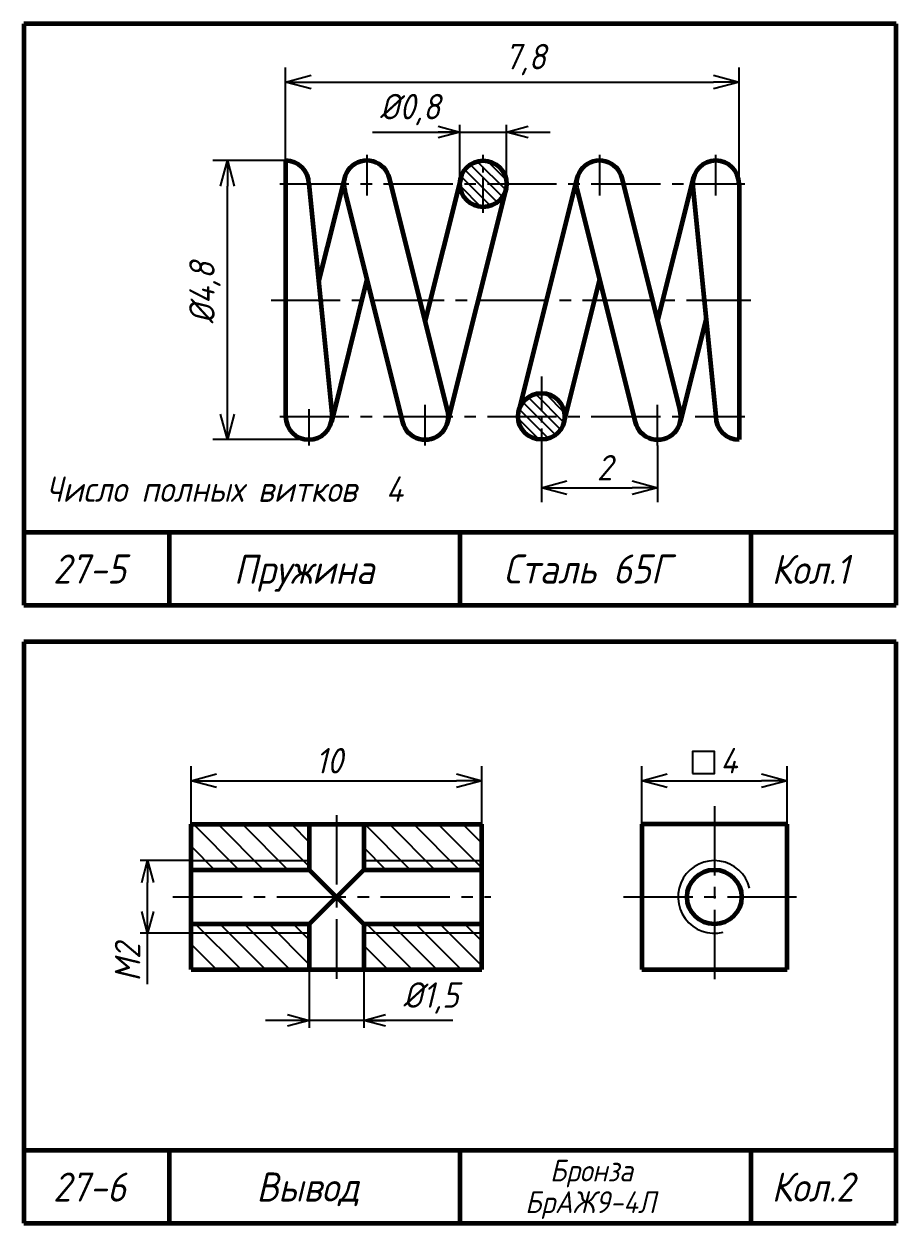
# Model space of a CAD drawing. Header units: millimetres. Extents: x -255 to 513, y 132 to 472.
# Drawn here: x 10 to 130, y 307 to 472 of the extents above; entities that cross this region are included whole.
import ezdxf

# ---------------------------------------------------------------- set-up
doc = ezdxf.new("R2010")
doc.units = ezdxf.units.MM
doc.header["$LTSCALE"] = 0.5
doc.linetypes.add('осевая2', pattern=[28.575, 19.05, -3.175, 3.175, -3.175])
doc.styles.get("Standard").update_dxf_attribs({"font": 'isocpeui.ttf', "width": 0.9})
doc.dimstyles.new('Standart 1', dxfattribs={"dimtxt": 3.5, "dimasz": 3.5, "dimexe": 2, "dimexo": 0, "dimgap": 1, "dimtad": 1, "dimtoh": 1, "dimdec": 0, "dimtxsty": 'Standard', "dimblk": 'OPEN30', "dimcen": 2.5, "dimadec": 0, "dimazin": 0, "dimtfac": 1, "dimtdec": 0, "dimtmove": 0, "dimatfit": 3, "dimldrblk": 'DOTSMALL', "dimfxl": 0, "dimarcsym": 0})

# ---------------------------------------------------------------- blocks, each defined once
blk = doc.blocks.new('_Open30')
at = {"color": 0, "linetype": 'ByBlock', "lineweight": -2}
for p, q in [((-1, 0.268), (0, 0)), ((0, 0), (-1, -0.268)), ((0, 0), (-1, 0))]:
    blk.add_line(p, q, dxfattribs=at)
blk = doc.blocks.new('*D23')
at = {"color": 0, "lineweight": -2}
for p, q in [((95, 361.865943), (95, 369.865943)), ((115, 361.865943), (115, 369.865943)), ((98.5, 367.865943), (111.5, 367.865943))]:
    blk.add_line(p, q, dxfattribs=at)
at = {"color": 0, "lineweight": -2, "xscale": 3.5, "yscale": 3.5, "zscale": 3.5, "rotation": 180}
blk.add_blockref('_Open30', (95, 367.865943), dxfattribs=at)
at = {"color": 0, "lineweight": -2, "xscale": 3.5, "yscale": 3.5, "zscale": 3.5}
blk.add_blockref('_Open30', (115, 367.865943), dxfattribs=at)
at = {"color": 0, "lineweight": -3, "insert": (107, 370.615943), "char_height": 3.5, "attachment_point": 5}
blk.add_mtext('4', dxfattribs=at)
blk = doc.blocks.new('_DotSmall')
at = {"color": 0, "linetype": 'ByBlock', "const_width": 0.5}
blk.add_lwpolyline([(-0.0625, 0, 1), (0.0625, 0, 1)], format="xyb", close=True, dxfattribs=at)
blk = doc.blocks.new('*D24')
at = {"color": 0, "lineweight": -2}
for p, q in [((33, 361.865943), (33, 369.865943)), ((73, 361.865943), (73, 369.865943)), ((36.5, 367.865943), (69.5, 367.865943))]:
    blk.add_line(p, q, dxfattribs=at)
at = {"color": 0, "lineweight": -2, "xscale": 3.5, "yscale": 3.5, "zscale": 3.5, "rotation": 180}
blk.add_blockref('_Open30', (33, 367.865943), dxfattribs=at)
at = {"color": 0, "lineweight": -2, "xscale": 3.5, "yscale": 3.5, "zscale": 3.5}
blk.add_blockref('_Open30', (73, 367.865943), dxfattribs=at)
at = {"color": 0, "lineweight": -3, "insert": (52, 370.615943), "char_height": 3.5, "attachment_point": 5}
blk.add_mtext('10', dxfattribs=at)
blk = doc.blocks.new('*D26')
at = {"color": 0, "lineweight": -2}
for p, q in [((81.2, 414), (81.2, 406.19)), ((97.2, 414), (97.2, 406.19)), ((84.7, 408.19), (93.7, 408.19))]:
    blk.add_line(p, q, dxfattribs=at)
at = {"color": 0, "lineweight": -2, "xscale": 3.5, "yscale": 3.5, "zscale": 3.5, "rotation": 180}
blk.add_blockref('_Open30', (81.2, 408.19), dxfattribs=at)
at = {"color": 0, "lineweight": -2, "xscale": 3.5, "yscale": 3.5, "zscale": 3.5}
blk.add_blockref('_Open30', (97.2, 408.19), dxfattribs=at)
at = {"color": 0, "lineweight": -3, "insert": (89.91, 410.94), "char_height": 3.5, "attachment_point": 5}
blk.add_mtext('2', dxfattribs=at)
blk = doc.blocks.new('*D27')
at = {"color": 0, "lineweight": -2}
for p, q in [((46, 450), (46, 466)), ((108.4, 450), (108.4, 466)), ((49.5, 464), (104.9, 464))]:
    blk.add_line(p, q, dxfattribs=at)
at = {"color": 0, "lineweight": -2, "xscale": 3.5, "yscale": 3.5, "zscale": 3.5, "rotation": 180}
blk.add_blockref('_Open30', (46, 464), dxfattribs=at)
at = {"color": 0, "lineweight": -2, "xscale": 3.5, "yscale": 3.5, "zscale": 3.5}
blk.add_blockref('_Open30', (108.4, 464), dxfattribs=at)
at = {"color": 0, "lineweight": -3, "insert": (79, 467.1), "char_height": 3.5, "attachment_point": 5}
blk.add_mtext('7,8', dxfattribs=at)
blk = doc.blocks.new('*D28')
at = {"color": 0, "lineweight": -2}
for p, q in [((46, 453.2), (36, 453.2)), ((38, 418.3), (38, 449.7)), ((49.2, 414.8), (36, 414.8))]:
    blk.add_line(p, q, dxfattribs=at)
at = {"color": 0, "lineweight": -2, "xscale": 3.5, "yscale": 3.5, "zscale": 3.5}
for p, rotation in [((38, 453.2), 90), ((38, 414.8), 270)]:
    blk.add_blockref('_Open30', p, dxfattribs=dict(at, rotation=rotation))
at = {"color": 0, "lineweight": -3, "insert": (34.9, 435), "char_height": 3.5, "attachment_point": 5, "rotation": 90}
blk.add_mtext('%%c4,8', dxfattribs=at)

msp = doc.modelspace()

# ---------------------------------------------------------------- hatches: boundary and pattern name
at = {"lineweight": -3}
h = msp.add_hatch(dxfattribs=at)
h.set_pattern_fill('ANSI31', scale=0.32, angle=90, style=0)
h.set_pattern_definition([(135, (10, 310), (-0.7184205, -0.7184205), [])])
edge = h.paths.add_edge_path()
edge.add_arc((73.2, 450), 3.2, 0, 360)
h = msp.add_hatch(dxfattribs=at)
h.set_pattern_fill('ANSI31', scale=0.32, angle=90, style=0)
h.set_pattern_definition([(135, (18, 278), (-0.7184205, -0.7184205), [])])
edge = h.paths.add_edge_path()
edge.add_arc((81.2, 418), 3.2, 0, 360)
h = msp.add_hatch(dxfattribs=at)
h.set_pattern_fill('ANSI31', scale=0.75, angle=90, style=0)
h.set_pattern_definition([(135, (-20, 283.866), (-1.6838, -1.6838), [])])
h.paths.add_polyline_path([(49.25, 361.87), (33, 361.87), (33, 356.87), (49.25, 356.87)])
h.paths.add_polyline_path([(49.25, 356.87), (33, 356.87), (33, 355.62), (49.25, 355.62)])
h.paths.add_polyline_path([(73, 361.87), (56.75, 361.87), (56.75, 356.87), (73, 356.87)])
h.paths.add_polyline_path([(73, 356.87), (56.75, 356.87), (56.75, 355.62), (73, 355.62)])
h.paths.add_polyline_path([(73, 348.12), (56.75, 348.12), (56.75, 346.87), (73, 346.87)])
h.paths.add_polyline_path([(73, 346.87), (56.75, 346.87), (56.75, 341.87), (73, 341.87)])
h.paths.add_polyline_path([(49.25, 348.12), (33, 348.12), (33, 346.87), (49.25, 346.87)])
h.paths.add_polyline_path([(49.25, 346.87), (33, 346.87), (33, 341.87), (49.25, 341.87)])

# ---------------------------------------------------------------- linework, layer by layer
at = {"color": 7, "lineweight": 60}
for p, q in [((10, 472), (10, 392)), ((130, 472), (10, 472)), ((130, 392), (130, 472)), ((46, 453.2), (46, 418)), ((54.14, 450.93), (50.54, 436.55)), ((68.34, 418.62), (60.3, 450.78)), ((70.14, 450.93), (65.2, 431.18)), ((86.14, 450.93), (78.16, 419)), ((100.34, 418.62), (92.3, 450.78)), ((102.14, 450.93), (97.2, 431.18)), ((49.2, 450), (52.4, 418)), ((54.06, 449.38), (62.1, 417.22)), ((76.3, 449.22), (68.3, 417.22)), ((86.06, 449.38), (94.1, 417.22)), ((102, 450), (105.2, 418)), ((108.4, 450), (108.4, 414.8)), ((57.2, 436.82), (52.3, 417.22)), ((89.2, 436.82), (84.3, 417.22)), ((103.86, 431.44), (100.3, 417.22)), ((130, 402), (10, 402)), ((30, 402), (30, 392)), ((70, 402), (70, 392)), ((110, 402), (110, 392)), ((10, 392), (130, 392)), ((10, 387), (10, 307)), ((130, 387), (10, 387)), ((130, 307), (130, 387)), ((33, 361.87), (73, 361.87)), ((33, 341.87), (33, 361.87)), ((49.25, 361.87), (49.25, 355.62)), ((56.75, 361.87), (56.75, 355.62)), ((73, 341.87), (73, 361.87)), ((95, 361.87), (95, 341.87)), ((115, 361.87), (95, 361.87)), ((115, 341.87), (115, 361.87)), ((33, 355.62), (49.25, 355.62)), ((49.25, 348.12), (56.75, 355.62)), ((56.75, 348.12), (49.25, 355.62)), ((56.75, 355.62), (73, 355.62)), ((49.25, 348.12), (33, 348.12)), ((49.25, 348.12), (49.25, 341.87)), ((56.75, 348.12), (56.75, 341.87)), ((73, 348.12), (56.75, 348.12)), ((33, 341.87), (73, 341.87)), ((95, 341.87), (115, 341.87)), ((130, 317), (10, 317)), ((30, 317), (30, 307)), ((70, 317), (70, 307)), ((110, 317), (110, 307)), ((10, 307), (130, 307))]:
    msp.add_line(p, q, dxfattribs=at)
at = {"color": 7, "lineweight": -3}
for p, q in [((57.97, 457.12), (82.4, 457.12)), ((70, 450), (70, 458.12)), ((76.4, 450), (76.4, 458.12)), ((57.2, 454), (57.2, 448.4)), ((89.2, 454), (89.2, 448.4)), ((105.2, 448.4), (105.2, 454)), ((65.2, 414), (65.2, 419.6)), ((97.2, 414), (97.2, 419.6)), ((49.2, 419), (49.2, 414)), ((33, 356.87), (26, 356.87)), ((33, 356.87), (49.25, 356.87)), ((56.75, 356.87), (73, 356.87)), ((27, 339.87), (27, 353.87)), ((33, 346.87), (26, 346.87)), ((49.25, 346.87), (33, 346.87)), ((73, 346.87), (56.75, 346.87)), ((49.25, 341.87), (49.25, 333.87)), ((56.75, 341.87), (56.75, 333.87)), ((69, 334.87), (43.25, 334.87))]:
    msp.add_line(p, q, dxfattribs=at)
at = {"color": 7, "linetype": 'осевая2', "lineweight": -3, "ltscale": 0.5}
for p, q in [((73.2, 446), (73.2, 454)), ((81.2, 423.49), (81.2, 414))]:
    msp.add_line(p, q, dxfattribs=at)
at = {"color": 7, "linetype": 'осевая2', "lineweight": -3}
for p, q in [((45.2, 450), (109.2, 450)), ((44, 434), (110, 434)), ((45.2, 418), (109.2, 418)), ((53, 363.12), (53, 340.62)), ((105, 364.37), (105, 339.37)), ((30.5, 351.87), (74.25, 351.87)), ((92.5, 351.87), (117.5, 351.87))]:
    msp.add_line(p, q, dxfattribs=at)
at = {"color": 7, "lineweight": -3}
msp.add_lwpolyline([(102, 368.87), (105, 368.87), (105, 371.87), (102, 371.87)], close=True, dxfattribs=at)
at = {"color": 7, "lineweight": 60}
for centre, radius in [((73.2, 450), 3.2), ((81.2, 418), 3.2), ((105, 351.87), 3.75)]:
    msp.add_circle(centre, radius, dxfattribs=at)
for centre, start, end in [((46, 450), 0, 90), ((57.2, 450), 14.0293, 196.8848), ((89.2, 450), 14.0293, 196.8848), ((105.2, 450), 0, 180), ((49.2, 418), 180, 0), ((65.2, 418), 194.0293, 16.8848), ((97.2, 418), 194.0293, 16.8848), ((108.4, 418), 180, 270)]:
    msp.add_arc(centre, 3.2, start, end, dxfattribs=at)
at = {"color": 7, "lineweight": -3}
msp.add_arc((105, 351.87), 5, 14.0362, 284.0362, dxfattribs=at)

# ---------------------------------------------------------------- block references
at = {"color": 7, "lineweight": -3, "xscale": 3, "yscale": 3, "zscale": 3}
for p in [(70, 457.12), (49.25, 334.87)]:
    msp.add_blockref('_Open30', p, dxfattribs=at)
for p, rotation in [((76.4, 457.12), 180), ((27, 356.87), 90), ((27, 346.87), 270), ((56.75, 334.87), 180)]:
    msp.add_blockref('_Open30', p, dxfattribs=dict(at, rotation=rotation))

# ---------------------------------------------------------------- texts
at = {"color": 7, "width": 0.9}
for s, height, p in [('Число полных витков  4', 3.5, (13, 406.24)), ('27-5', 4, (14, 395)), ('Пружина', 4, (38.89, 394.95)), ('Сталь 65Г', 4, (76, 395)), ('Кол.1', 4, (112.89, 394.95)), ('Бронза', 3, (82.38, 312.72)), ('27-6', 4, (14, 309.95)), ('Вывод', 4, (42, 309.95)), ('Кол.2', 4, (112.89, 309.95)), ('БрАЖ9-4Л', 3, (78.96, 308.37))]:
    msp.add_text(s, height=height, dxfattribs=at).set_placement(p)
at = {"color": 7, "lineweight": -3, "char_height": 3.5, "attachment_point": 5}
for s, insert in [('%%c0,8', (63.12, 460.22)), ('%%c1,5', (66, 337.97))]:
    msp.add_mtext(s, dxfattribs=dict(at, insert=insert))
at = {"color": 7, "lineweight": -3, "insert": (24.25, 342.87), "char_height": 3.5, "attachment_point": 5, "rotation": 90}
msp.add_mtext('M2', dxfattribs=at)

# ---------------------------------------------------------------- dimensions: what is measured, and where the dimension line sits
at = {"color": 7, "lineweight": -3}
for base, p1, p2, text, picture, middle in [((108.4, 464), (46, 450), (108.4, 450), '7,8', '*D27', (79, 464)), ((97.2, 408.19), (81.2, 414), (97.2, 414), '2', '*D26', (89.91, 408.19)), ((73, 367.87), (33, 361.87), (73, 361.87), '10', '*D24', (52, 367.87)), ((115, 367.87), (95, 361.87), (115, 361.87), '4', '*D23', (107, 367.87))]:
    dim = msp.add_linear_dim(base=base, p1=p1, p2=p2, text=text, dimstyle='Standart 1', dxfattribs=at)
    dim.commit()
    dim.dimension.update_dxf_attribs({"geometry": picture, "text_midpoint": middle, "dimtype": 160})
dim = msp.add_linear_dim(base=(38, 453.2), p1=(49.2, 414.8), p2=(46, 453.2), angle=90, text='%%c4,8', dimstyle='Standart 1', dxfattribs=at)
dim.commit()
dim.dimension.update_dxf_attribs({"geometry": '*D28', "text_midpoint": (38, 435), "dimtype": 160})

doc.saveas('drawing.dxf')
